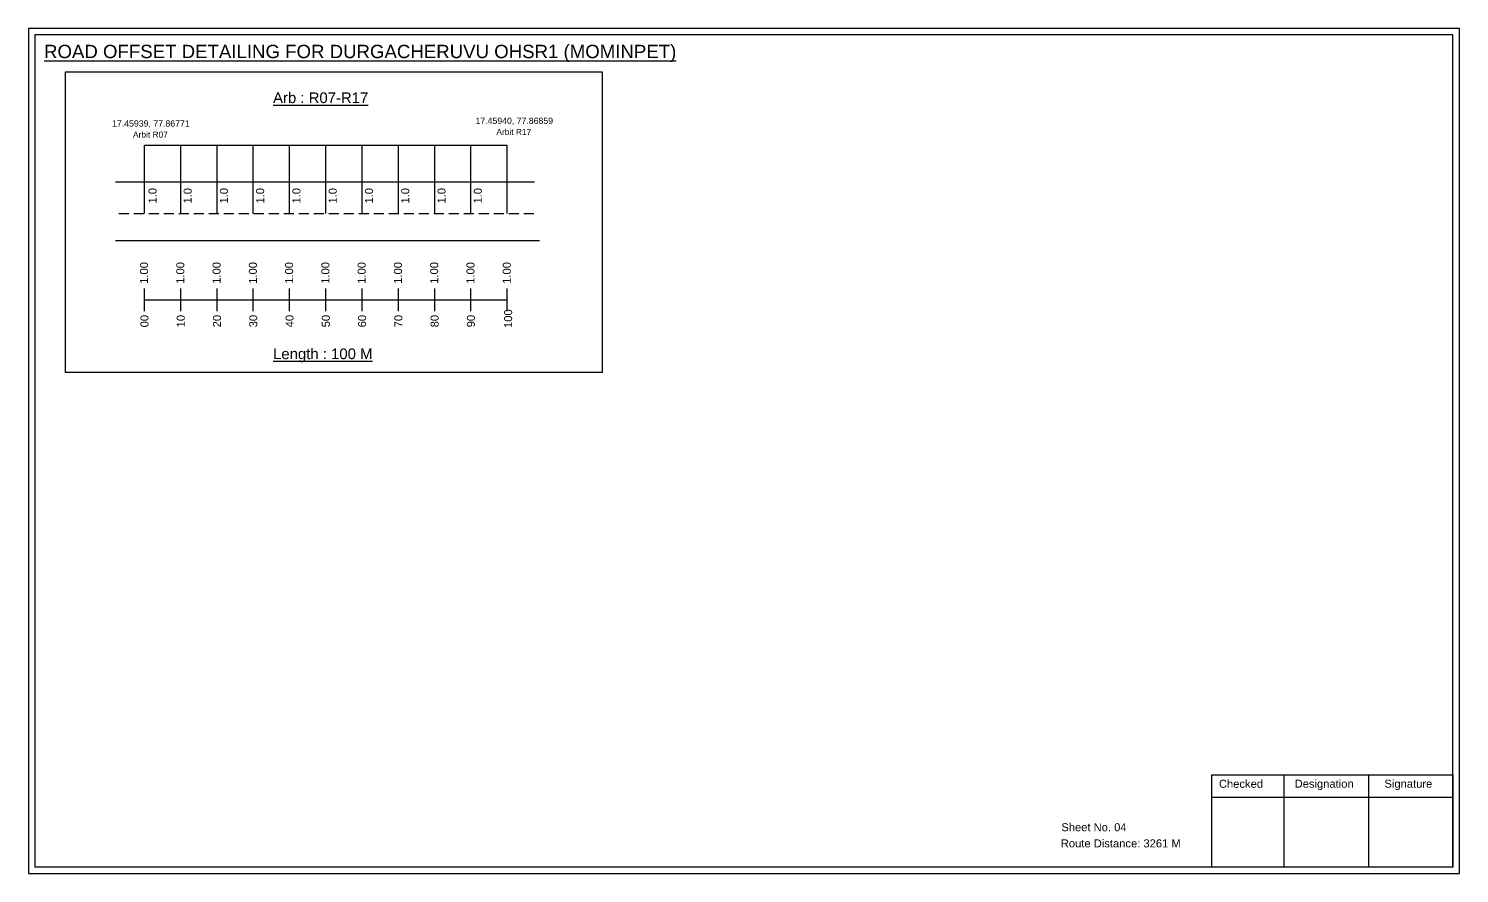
# Model space of a CAD drawing. Header units: inches. Extents: x 1512 to 7627, y 399 to 2397.
# Drawn here: x 7090 to 7627, y 1972 to 2288 of the extents above; entities that cross this region are included whole.
import ezdxf

# ---------------------------------------------------------------- set-up
doc = ezdxf.new("R2010")
doc.units = ezdxf.units.IN
doc.header["$MEASUREMENT"] = 0
doc.linetypes.add('DASHED2', pattern=[0.375, 0.25, -0.125])
doc.layers.add('PDF_Geometry', color=7, linetype='Continuous')
doc.layers.add('PDF_Text', color=5, linetype='Continuous')
doc.styles.add('PDF Arial', font='arial.ttf')
doc.styles.get("Standard").update_dxf_attribs({"font": 'arial.ttf'})

msp = doc.modelspace()

# ---------------------------------------------------------------- linework, layer by layer
at = {"color": 5}
msp.add_line((7133.57, 2244.55), (7269.57, 2244.55), dxfattribs=at)
for p, q in [((7133.57, 2219.02), (7133.57, 2244.55)), ((7147.17, 2219.02), (7147.17, 2244.55)), ((7160.77, 2219.02), (7160.77, 2244.55)), ((7174.37, 2219.02), (7174.37, 2244.55)), ((7187.97, 2219.02), (7187.97, 2244.55)), ((7201.57, 2219.02), (7201.57, 2244.55)), ((7215.17, 2219.02), (7215.17, 2244.55)), ((7228.77, 2219.02), (7228.77, 2244.55)), ((7242.37, 2219.02), (7242.37, 2244.55)), ((7255.97, 2219.02), (7255.97, 2244.55)), ((7269.57, 2219.02), (7269.57, 2244.55)), ((7122.69, 2230.9), (7279.85, 2230.9)), ((7281.67, 2208.71), (7122.69, 2208.71))]:
    msp.add_line(p, q)
at = {"linetype": 'DASHED2', "ltscale": 15}
msp.add_line((7123.96, 2219.02), (7279.85, 2219.02), dxfattribs=at)
at = {"color": 217, "true_color": 0x93278f}
for p, q in [((7133.57, 2182.32), (7133.57, 2190.87)), ((7147.17, 2182.32), (7147.17, 2190.87)), ((7160.77, 2182.32), (7160.77, 2190.87)), ((7174.37, 2182.32), (7174.37, 2190.87)), ((7187.97, 2182.32), (7187.97, 2190.87)), ((7201.57, 2182.32), (7201.57, 2190.87)), ((7215.17, 2182.32), (7215.17, 2190.87)), ((7228.77, 2182.32), (7228.77, 2190.87)), ((7242.37, 2182.32), (7242.37, 2190.87)), ((7255.97, 2182.32), (7255.97, 2190.87)), ((7269.57, 2182.32), (7269.57, 2190.87)), ((7133.57, 2186.59), (7269.57, 2186.61))]:
    msp.add_line(p, q, dxfattribs=at)
msp.add_lwpolyline([(7103.97, 2272.04), (7305.21, 2272.04), (7305.21, 2159.36), (7103.97, 2159.36)], close=True)
at = {"layer": 'PDF_Geometry'}
for points in [[(7090.12, 2288.28), (7090.12, 1971.57), (7626.59, 1971.57), (7626.59, 2288.28)], [(7092.44, 2285.96), (7092.44, 1973.99), (7624.17, 1973.99), (7624.17, 2285.96)]]:
    msp.add_lwpolyline(points, close=True, dxfattribs=at)
at = {"layer": 'PDF_Geometry', "color": 242, "true_color": 0xcc1f26}
msp.add_lwpolyline([(7624.17, 1973.9), (7533.83, 1973.9), (7533.83, 2008.51), (7624.17, 2008.51)], close=True, dxfattribs=at)
for points in [[(7560.81, 2008.51), (7560.81, 1973.9)], [(7592.54, 2008.51), (7592.54, 1973.9)], [(7533.83, 2000.13), (7624.17, 2000.13)]]:
    msp.add_lwpolyline(points, dxfattribs=at)

# ---------------------------------------------------------------- texts
at = {"color": 242, "true_color": 0xcd2027}
for s, height, p in [('%%UROAD OFFSET DETAILING FOR DURGACHERUVU OHSR1 (MOMINPET)', 5, (7095.89, 2277.21)), ('%%UArb : R07-R17', 4, (7181.77, 2260.37)), ('%%ULength : 100 M', 4, (7181.77, 2164.37))]:
    msp.add_text(s, height=height, dxfattribs=at).set_placement(p)
at = {"color": 5}
for s, height, p in [('17.45939, 77.86771', 2.34, (7121.43, 2251.55)), ('17.45940, 77.86859', 2.34, (7257.68, 2252.56)), ('Arbit R07', 2.246, (7129.25, 2247.43)), ('Arbit R17', 2.246, (7265.5, 2248.43))]:
    msp.add_text(s, height=height, dxfattribs=at).set_placement(p)
for p in [(7138.08, 2222.69), (7151.24, 2222.69), (7164.84, 2222.69), (7178.44, 2222.69), (7192.04, 2222.69), (7205.64, 2222.69), (7219.24, 2222.69), (7232.84, 2222.69), (7246.44, 2222.69), (7260.04, 2222.69)]:
    msp.add_text('1.0', height=3, rotation=90).set_placement(p)
at = {"color": 217, "true_color": 0x93278f}
for s, p in [('1.00', (7134.89, 2192.61)), ('1.00', (7148.49, 2192.61)), ('1.00', (7162.09, 2192.61)), ('1.00', (7175.69, 2192.61)), ('1.00', (7189.29, 2192.61)), ('1.00', (7202.89, 2192.61)), ('1.00', (7216.49, 2192.61)), ('1.00', (7230.09, 2192.61)), ('1.00', (7243.69, 2192.61)), ('1.00', (7257.29, 2192.61)), ('1.00', (7270.89, 2192.61)), ('00', (7135.05, 2176.29)), ('10', (7148.65, 2176.29)), ('20', (7162.25, 2176.29)), ('30', (7175.85, 2176.29)), ('40', (7189.45, 2176.29)), ('50', (7203.05, 2176.29)), ('60', (7216.65, 2176.29)), ('70', (7230.25, 2176.29)), ('80', (7243.85, 2176.29)), ('90', (7257.45, 2176.29)), ('100', (7271.42, 2176.04))]:
    msp.add_text(s, height=3, rotation=90, dxfattribs=at).set_placement(p)
for s, p in [('Sheet No. 04', (7477.33, 1987.37)), ('Route Distance: 3261 M', (7477.14, 1981.32))]:
    msp.add_text(s, height=3).set_placement(p)
at = {"layer": 'PDF_Text', "color": 7, "attachment_point": 7, "style": 'PDF Arial'}
for s, insert, char_height in [('Checked', (7536.43, 2003.62), 3.001), ('Designation', (7564.81, 2002.79), 3.0006), ('Signature', (7598.49, 2002.79), 3.001)]:
    msp.add_mtext(s, dxfattribs=dict(at, insert=insert, char_height=char_height))

doc.saveas('drawing.dxf')
